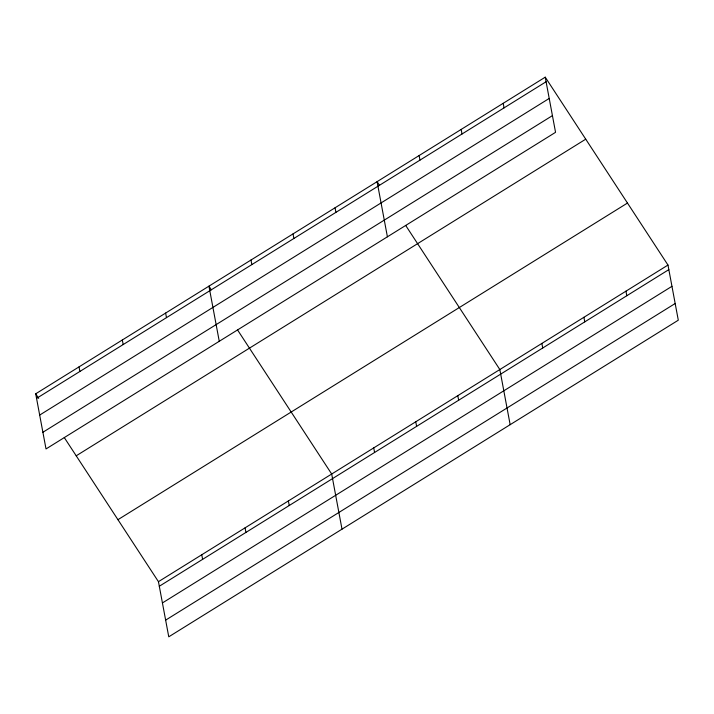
<?xml version="1.0" encoding="UTF-8"?>
<svg xmlns="http://www.w3.org/2000/svg" width="714" height="714" viewBox="0 0 714 714"><rect width="100%" height="100%" fill="white"/><g stroke="black" fill="none" stroke-linecap="round" stroke-linejoin="round"><path stroke-width="1.07" d="M545.237 77.183L555.554 132.322L46.017 448.945L35.7 393.807L545.237 77.183L667.983 265.055L678.3 320.193L168.763 636.817L158.446 581.678L64.296 437.575M36.557 398.385L546.094 81.753M39.681 415.066L549.218 98.443M42.894 432.265L552.431 115.632M76.202 455.809L585.739 139.176M117.935 519.685L627.472 203.053M158.446 581.678L667.983 265.055M159.302 586.256L668.839 269.624M162.426 602.937L671.963 286.314M165.639 620.136L675.176 303.504M379.473 185.319L377.09 181.668L387.407 236.807M405.677 225.428L499.836 369.54L510.153 424.678M211.326 289.804L208.943 286.153L219.26 341.292M237.539 329.922L331.689 474.025L342.006 529.163M35.7 393.807L38.681 398.367M625.946 291.169L626.803 295.748M583.909 317.293L584.766 321.871M503.2 103.307L504.057 107.876M541.872 343.416L542.729 347.995M461.164 129.421L462.02 134M419.127 155.545L419.984 160.123M457.799 395.663L458.656 400.233M415.762 421.778L416.619 426.356M335.053 207.792L335.91 212.361M373.725 447.901L374.582 452.48M293.017 233.915L293.873 238.485M250.98 260.03L251.837 264.608M288.376 500.942L289.232 505.512M245.063 527.851L245.919 532.43M165.63 313.071L166.487 317.641M201.759 554.769L202.615 559.339M122.317 339.98L123.174 344.559M79.013 366.898L79.87 371.467"/></g></svg>
